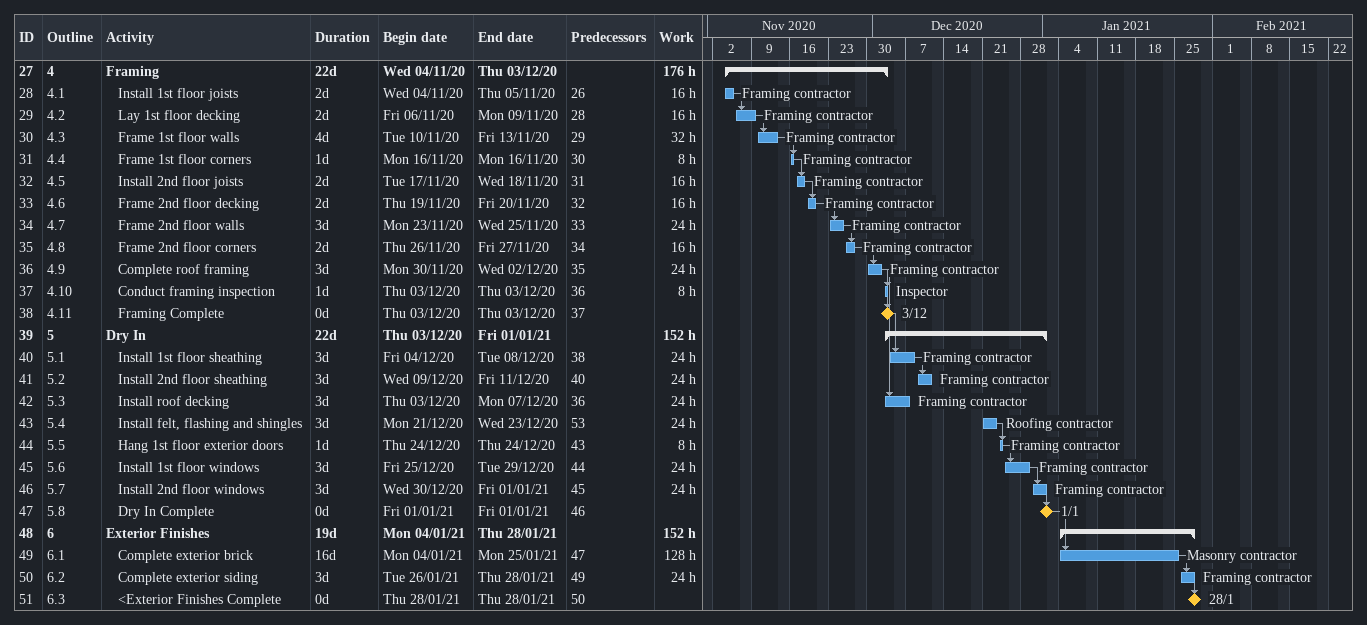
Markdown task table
| ID | WBS | Task | Duration | Start | Finish | Predecessors | Resources | Work (h) |
|---|---|---|---|---|---|---|---|---|
| 27 | 4 | **Framing** | 22d | 2020-11-04 | 2020-12-03 |  |  | 176 |
| 28 | 4.1 | Install 1st floor joists | 2d | 2020-11-04 | 2020-11-05 | 26 | Framing contractor | 16 |
| 29 | 4.2 | Lay 1st floor decking | 2d | 2020-11-06 | 2020-11-09 | 28 | Framing contractor | 16 |
| 30 | 4.3 | Frame 1st floor walls | 4d | 2020-11-10 | 2020-11-13 | 29 | Framing contractor | 32 |
| 31 | 4.4 | Frame 1st floor corners | 1d | 2020-11-16 | 2020-11-16 | 30 | Framing contractor | 8 |
| 32 | 4.5 | Install 2nd floor joists | 2d | 2020-11-17 | 2020-11-18 | 31 | Framing contractor | 16 |
| 33 | 4.6 | Frame 2nd floor decking | 2d | 2020-11-19 | 2020-11-20 | 32 | Framing contractor | 16 |
| 34 | 4.7 | Frame 2nd floor walls | 3d | 2020-11-23 | 2020-11-25 | 33 | Framing contractor | 24 |
| 35 | 4.8 | Frame 2nd floor corners | 2d | 2020-11-26 | 2020-11-27 | 34 | Framing contractor | 16 |
| 36 | 4.9 | Complete roof framing | 3d | 2020-11-30 | 2020-12-02 | 35 | Framing contractor | 24 |
| 37 | 4.10 | Conduct framing inspection | 1d | 2020-12-03 | 2020-12-03 | 36 | Inspector | 8 |
| 38 | 4.11 | Framing Complete | 0d | 2020-12-03 | 2020-12-03 | 37 |  |  |
| 39 | 5 | **Dry In** | 22d | 2020-12-03 | 2021-01-01 |  |  | 152 |
| 40 | 5.1 | Install 1st floor sheathing | 3d | 2020-12-04 | 2020-12-08 | 38 | Framing contractor | 24 |
| 41 | 5.2 | Install 2nd floor sheathing | 3d | 2020-12-09 | 2020-12-11 | 40 | Framing contractor | 24 |
| 42 | 5.3 | Install roof decking | 3d | 2020-12-03 | 2020-12-07 | 36 | Framing contractor | 24 |
| 43 | 5.4 | Install felt, flashing and shingles | 3d | 2020-12-21 | 2020-12-23 | 53 | Roofing contractor | 24 |
| 44 | 5.5 | Hang 1st floor exterior doors | 1d | 2020-12-24 | 2020-12-24 | 43 | Framing contractor | 8 |
| 45 | 5.6 | Install 1st floor windows | 3d | 2020-12-25 | 2020-12-29 | 44 | Framing contractor | 24 |
| 46 | 5.7 | Install 2nd floor windows | 3d | 2020-12-30 | 2021-01-01 | 45 | Framing contractor | 24 |
| 47 | 5.8 | Dry In Complete | 0d | 2021-01-01 | 2021-01-01 | 46 |  |  |
| 48 | 6 | **Exterior Finishes** | 19d | 2021-01-04 | 2021-01-28 |  |  | 152 |
| 49 | 6.1 | Complete exterior brick | 16d | 2021-01-04 | 2021-01-25 | 47 | Masonry contractor | 128 |
| 50 | 6.2 | Complete exterior siding | 3d | 2021-01-26 | 2021-01-28 | 49 | Framing contractor | 24 |
| 51 | 6.3 | <Exterior Finishes Complete | 0d | 2021-01-28 | 2021-01-28 | 50 |  |  |
